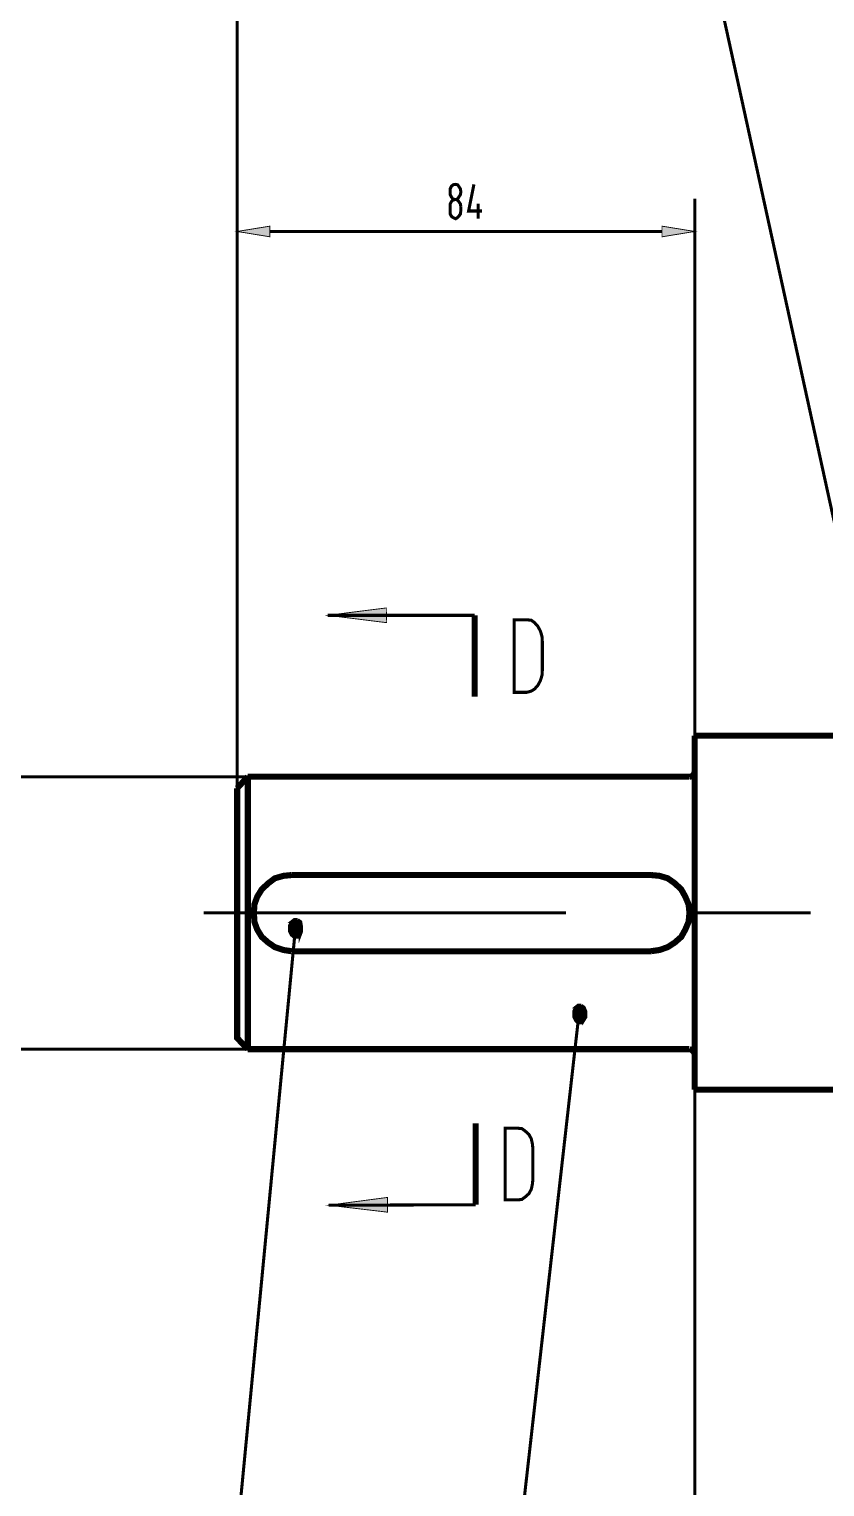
# Model space of a CAD drawing. Header units: millimetres. Extents: x -5 to 3318, y -968 to 297.
# Drawn here: x 300.2 to 397.5, y -186.3 to -8.1 of the extents above; entities that cross this region are included whole.
import ezdxf

# ---------------------------------------------------------------- set-up
doc = ezdxf.new("R2010")
doc.units = ezdxf.units.MM
doc.header["$LTSCALE"] = 0.25
doc.layers.add('H', color=7, linetype='Continuous')
doc.layers.add('P', color=7, linetype='Continuous')

msp = doc.modelspace()

# ---------------------------------------------------------------- hatches: boundary and pattern name
at = {"layer": 'H', "linetype": 'Continuous'}
for points in [[(329.699, -32.145), (329.699, -33.497), (325.64, -32.795), (329.699, -32.145)], [(377.589, -32.145), (377.589, -33.497), (381.645, -32.795), (377.589, -32.145)], [(336.711, -79.786), (343.876, -78.883), (343.924, -80.686), (336.711, -79.786)], [(336.861, -151.922), (344.075, -150.968), (344.075, -152.723), (336.861, -151.922)]]:
    msp.add_hatch(color=3, dxfattribs=at).paths.add_polyline_path(points)

# ---------------------------------------------------------------- linework, layer by layer
at = {"layer": 'P', "color": 3}
for points, const_width in [([(403.587, -90.856), (362.81, 95.345), (350.689, 95.345)], 0.375), ([(325.64, -100.876), (325.64, 78.763)], 0.375), ([(352.992, -27.936), (352.941, -27.587), (352.742, -27.286), (352.592, -27.087), (352.342, -27.036), (352.041, -27.087), (351.839, -27.286), (351.689, -27.587), (351.689, -27.936), (351.689, -28.288), (351.839, -28.589), (352.041, -28.839), (352.342, -28.89), (352.592, -28.839), (352.742, -28.589), (352.941, -28.288), (352.992, -27.936)], 0.375), ([(354.594, -27.036), (353.944, -30.291), (355.597, -30.291)], 0.375), ([(325.64, -100.876), (325.64, -28.788)], 0.375), ([(352.992, -29.791), (352.941, -29.441), (352.742, -29.14), (352.592, -28.939), (352.342, -28.89), (352.041, -28.939), (351.839, -29.14), (351.689, -29.441), (351.689, -29.791)], 0.375), ([(351.689, -30.291), (351.689, -29.791)], 0.375), ([(351.689, -30.291), (351.689, -30.643), (351.839, -30.944), (352.041, -31.094), (352.342, -31.245), (352.592, -31.094), (352.742, -30.944), (352.941, -30.643), (352.992, -30.291)], 0.375), ([(352.992, -29.791), (352.992, -30.291)], 0.375), ([(355.097, -29.39), (355.097, -31.245)], 0.375), ([(381.597, -94.463), (381.597, -28.788)], 0.375), ([(329.647, -32.145), (329.647, -33.449), (325.64, -32.795), (329.647, -32.145)], 0.108), ([(329.647, -32.795), (377.589, -32.795)], 0.375), ([(377.589, -32.145), (377.589, -33.449), (381.597, -32.795), (377.589, -32.145)], 0.108), ([(354.696, -79.735), (336.711, -79.735)], 0.375), ([(336.711, -79.735), (343.876, -78.832), (343.924, -80.635), (336.711, -79.735)], 0.108), ([(354.696, -79.735), (354.696, -89.703)], 0.747), ([(359.504, -89.152), (361.058, -89.152), (361.609, -89.002), (362.009, -88.752), (362.41, -88.3), (362.711, -87.749), (362.912, -87.099), (362.961, -86.449), (362.961, -82.992), (362.912, -82.291), (362.711, -81.638), (362.41, -81.087), (362.009, -80.635), (361.609, -80.337), (361.058, -80.286), (359.504, -80.286), (359.504, -89.152)], 0.375), ([(381.597, -94.463), (414.208, -94.463)], 0.747), ([(381.597, -94.463), (381.597, -137.745)], 0.747), ([(326.944, -99.473), (295.184, -99.473)], 0.375), ([(326.944, -99.473), (325.64, -100.876)], 0.747), ([(326.944, -99.473), (380.946, -99.473)], 0.747), ([(326.944, -132.786), (326.944, -99.473)], 0.747), ([(380.946, -99.473), (381.245, -99.422), (381.497, -99.172), (381.597, -98.82)], 0.747), ([(325.64, -100.876), (325.64, -131.431), (326.944, -132.786)], 0.747), ([(332.303, -111.495), (331.3, -111.594), (330.25, -111.895), (329.449, -112.497), (328.648, -113.247), (328.094, -114.15), (327.745, -115.101), (327.694, -116.104)], 0.747), ([(332.303, -111.495), (376.235, -111.495)], 0.747), ([(380.946, -116.104), (380.844, -115.101), (380.444, -114.15), (379.944, -113.247), (379.143, -112.497), (378.291, -111.895), (377.288, -111.594), (376.235, -111.495)], 0.747), ([(327.694, -116.104), (327.745, -117.206), (328.094, -118.157), (328.648, -119.06), (329.449, -119.759), (330.25, -120.31), (331.3, -120.662), (332.303, -120.813)], 0.747), ([(376.235, -120.813), (377.288, -120.662), (378.291, -120.31), (379.143, -119.759), (379.944, -119.06), (380.444, -118.157), (380.844, -117.206), (380.946, -116.104)], 0.747), ([(321.534, -116.104), (365.866, -116.104)], 0.375), ([(333.055, -116.956), (332.604, -116.956), (332.354, -117.155), (333.254, -117.155)], 0.375), ([(332.354, -117.155), (332.053, -117.657), (332.053, -118.407), (332.255, -118.808), (332.604, -119.109), (333.055, -119.109), (333.356, -118.808)], 0.375), ([(332.053, -117.657), (333.504, -117.657)], 0.375), ([(332.203, -118.657), (332.203, -117.507), (333.456, -117.507)], 0.375), ([(332.303, -117.206), (332.303, -118.808)], 0.375), ([(332.303, -117.305), (333.405, -117.305)], 0.375), ([(332.453, -117.106), (332.453, -119.009)], 0.375), ([(332.553, -116.956), (332.553, -119.06)], 0.375), ([(332.655, -116.956), (332.655, -119.109)], 0.375), ([(332.754, -116.956), (332.754, -119.109)], 0.375), ([(332.854, -116.956), (332.854, -119.109)], 0.375), ([(332.953, -116.956), (332.953, -119.109)], 0.375), ([(333.055, -116.956), (333.405, -117.206), (333.504, -117.757), (333.504, -118.407), (333.356, -118.808), (333.356, -117.155)], 0.375), ([(333.104, -116.956), (333.104, -119.06)], 0.375), ([(333.206, -117.106), (333.206, -119.009)], 0.375), ([(333.405, -117.456), (333.405, -118.657)], 0.375), ([(380.844, -116.104), (395.774, -116.104)], 0.375), ([(332.754, -118.157), (313.116, -322.893), (300.745, -322.893)], 0.375), ([(332.053, -117.856), (333.504, -117.856)], 0.375), ([(332.053, -118.058), (333.504, -118.058)], 0.375), ([(332.053, -118.208), (333.504, -118.208)], 0.375), ([(332.053, -118.407), (333.504, -118.407)], 0.375), ([(332.203, -118.609), (333.456, -118.609)], 0.375), ([(332.255, -118.759), (333.405, -118.759)], 0.375), ([(332.453, -118.958), (333.206, -118.958)], 0.375), ([(332.303, -120.813), (376.235, -120.813)], 0.747), ([(367.72, -127.424), (367.32, -127.424), (367.07, -127.626), (367.97, -127.626)], 0.375), ([(367.07, -127.626), (366.817, -128.126), (366.817, -128.878), (367.019, -129.279), (367.32, -129.58), (367.72, -129.58), (368.022, -129.279)], 0.375), ([(366.817, -128.126), (368.22, -128.126)], 0.375), ([(366.817, -128.327), (368.271, -128.327)], 0.375), ([(366.817, -128.526), (368.271, -128.526)], 0.375), ([(366.92, -129.128), (366.92, -127.975), (368.121, -127.975)], 0.375), ([(367.019, -127.776), (368.07, -127.776)], 0.375), ([(367.07, -127.674), (367.07, -129.279)], 0.375), ([(367.118, -127.524), (367.118, -129.478)], 0.375), ([(367.218, -127.424), (367.218, -129.529)], 0.375), ([(367.368, -127.424), (367.368, -129.58)], 0.375), ([(367.471, -127.424), (367.471, -129.58)], 0.375), ([(367.621, -127.424), (367.621, -129.58)], 0.375), ([(367.72, -127.424), (368.07, -127.674), (368.271, -128.177), (368.271, -128.878), (368.022, -129.279), (368.022, -127.626)], 0.375), ([(367.72, -127.424), (367.72, -129.58)], 0.375), ([(367.769, -127.424), (367.769, -129.529)], 0.375), ([(367.919, -127.524), (367.919, -129.478)], 0.375), ([(368.121, -127.927), (368.121, -129.128)], 0.375), ([(367.419, -128.628), (345.478, -322.893), (334.356, -322.893)], 0.375), ([(366.817, -128.677), (368.271, -128.677)], 0.375), ([(366.817, -128.878), (368.271, -128.878)], 0.375), ([(366.868, -129.029), (368.121, -129.029)], 0.375), ([(366.92, -129.228), (368.07, -129.228)], 0.375), ([(367.118, -129.429), (367.97, -129.429)], 0.375), ([(326.944, -132.786), (295.184, -132.786)], 0.375), ([(326.944, -132.786), (380.946, -132.786)], 0.747), ([(381.597, -133.436), (381.497, -133.135), (381.245, -132.886), (380.946, -132.786)], 0.747), ([(381.597, -137.745), (414.208, -137.745)], 0.747), ([(381.597, -137.745), (381.597, -264.434)], 0.375), ([(354.796, -141.851), (354.796, -151.82)], 0.747), ([(358.402, -151.221), (359.905, -151.221), (360.456, -151.169), (360.856, -150.868), (361.308, -150.468), (361.609, -149.917), (361.759, -149.216), (361.808, -148.514), (361.808, -145.109), (361.759, -144.456), (361.609, -143.754), (361.308, -143.203), (360.856, -142.803), (360.456, -142.505), (359.905, -142.453), (358.402, -142.453), (358.402, -151.221)], 0.375), ([(336.813, -151.871), (344.026, -150.92), (344.026, -152.723), (336.813, -151.871)], 0.108), ([(354.796, -151.82), (336.813, -151.871)], 0.375)]:
    msp.add_lwpolyline(points, dxfattribs=dict(at, const_width=const_width))

doc.saveas('drawing.dxf')
